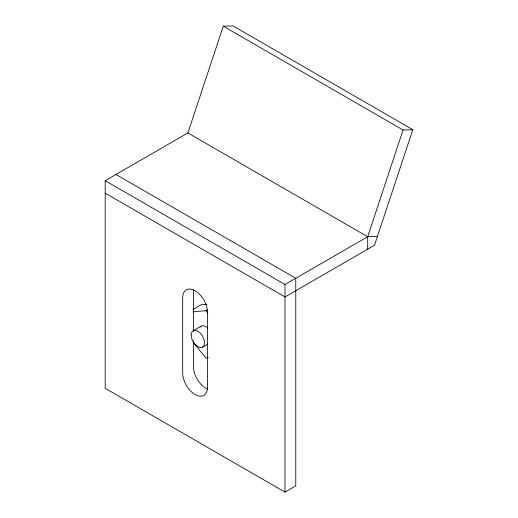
<?xml version="1.0" encoding="UTF-8"?>
<svg xmlns="http://www.w3.org/2000/svg" width="518" height="518" viewBox="0 0 518 518"><rect width="100%" height="100%" fill="white"/><g stroke="black" fill="none" stroke-linecap="round" stroke-linejoin="round"><path stroke-width="0.78" d="M115.974 174.469L295.765 278.27L295.765 485.871L284.978 492.1L105.186 388.299L105.186 180.691L187.892 132.945L223.271 26.198L233.022 25.9L412.814 129.701L374.508 245.26L284.978 296.95L105.186 193.149M367.683 249.203L367.683 236.745L403.062 129.999L412.814 129.701M192.929 309.505L201.126 304.772L206.766 304.267M192.974 311.836L205.866 310.683L207.239 309.894M193.104 330.775L201.139 326.133M105.186 180.691L284.978 284.492L367.683 236.745L377.428 236.448M202.557 347.151L207.919 344.056M208.288 357.737L205.866 357.957L193.208 342.204M223.271 26.198L403.062 129.999M187.892 132.945L367.683 236.745M205.866 310.683L207.893 313.209M284.978 284.492L284.978 492.1M193.467 331.423L193.467 291.66A17.547 10.127 60 0 1 193.57 289.847M193.467 341.077L193.467 366.809A17.547 10.127 60 0 0 207.485 389.109M200.077 327.117A9.454 5.458 60 0 1 207.601 327.862M207.485 387.367L207.485 312.212A17.547 10.127 60 0 0 195.079 290.721A17.547 10.127 60 0 0 182.673 297.889L182.673 373.038A17.547 10.127 60 0 0 195.079 394.528A17.547 10.127 60 0 0 207.485 387.367M191.148 335.101A9.454 5.458 60 0 0 201.172 347.578A9.454 5.458 60 0 0 201.172 334.207A9.454 5.458 60 0 0 191.148 335.101"/></g></svg>
